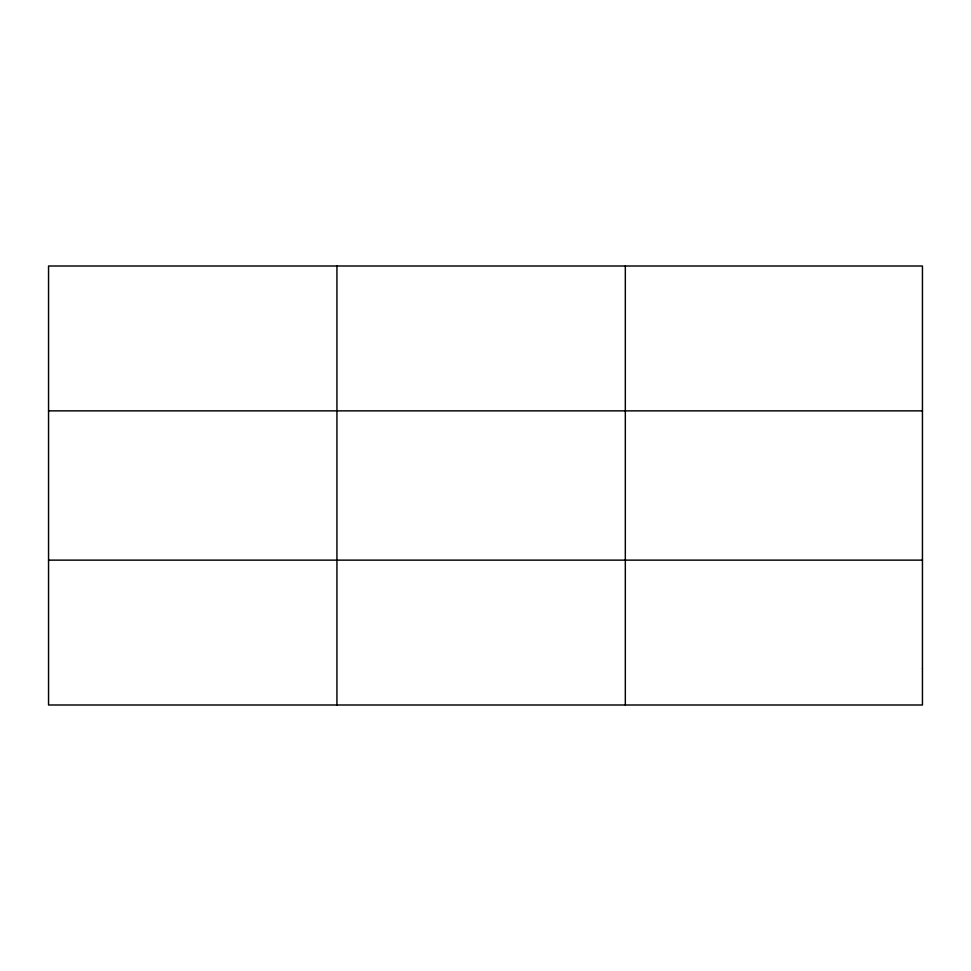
<?xml version="1.0" encoding="UTF-8"?>
<svg xmlns="http://www.w3.org/2000/svg" width="971" height="971" viewBox="0 0 971 971"><rect width="100%" height="100%" fill="white"/><g stroke="black" fill="none" stroke-linecap="round" stroke-linejoin="round"><path stroke-width="1.46" d="M336.937 704.995L336.937 266.005M625.324 704.995L625.324 266.005M48.55 410.867L922.45 410.867M48.55 560.133L922.45 560.133M922.45 668.776L922.45 704.995L48.55 704.995L48.55 266.005L922.45 266.005L922.45 668.776"/></g></svg>
